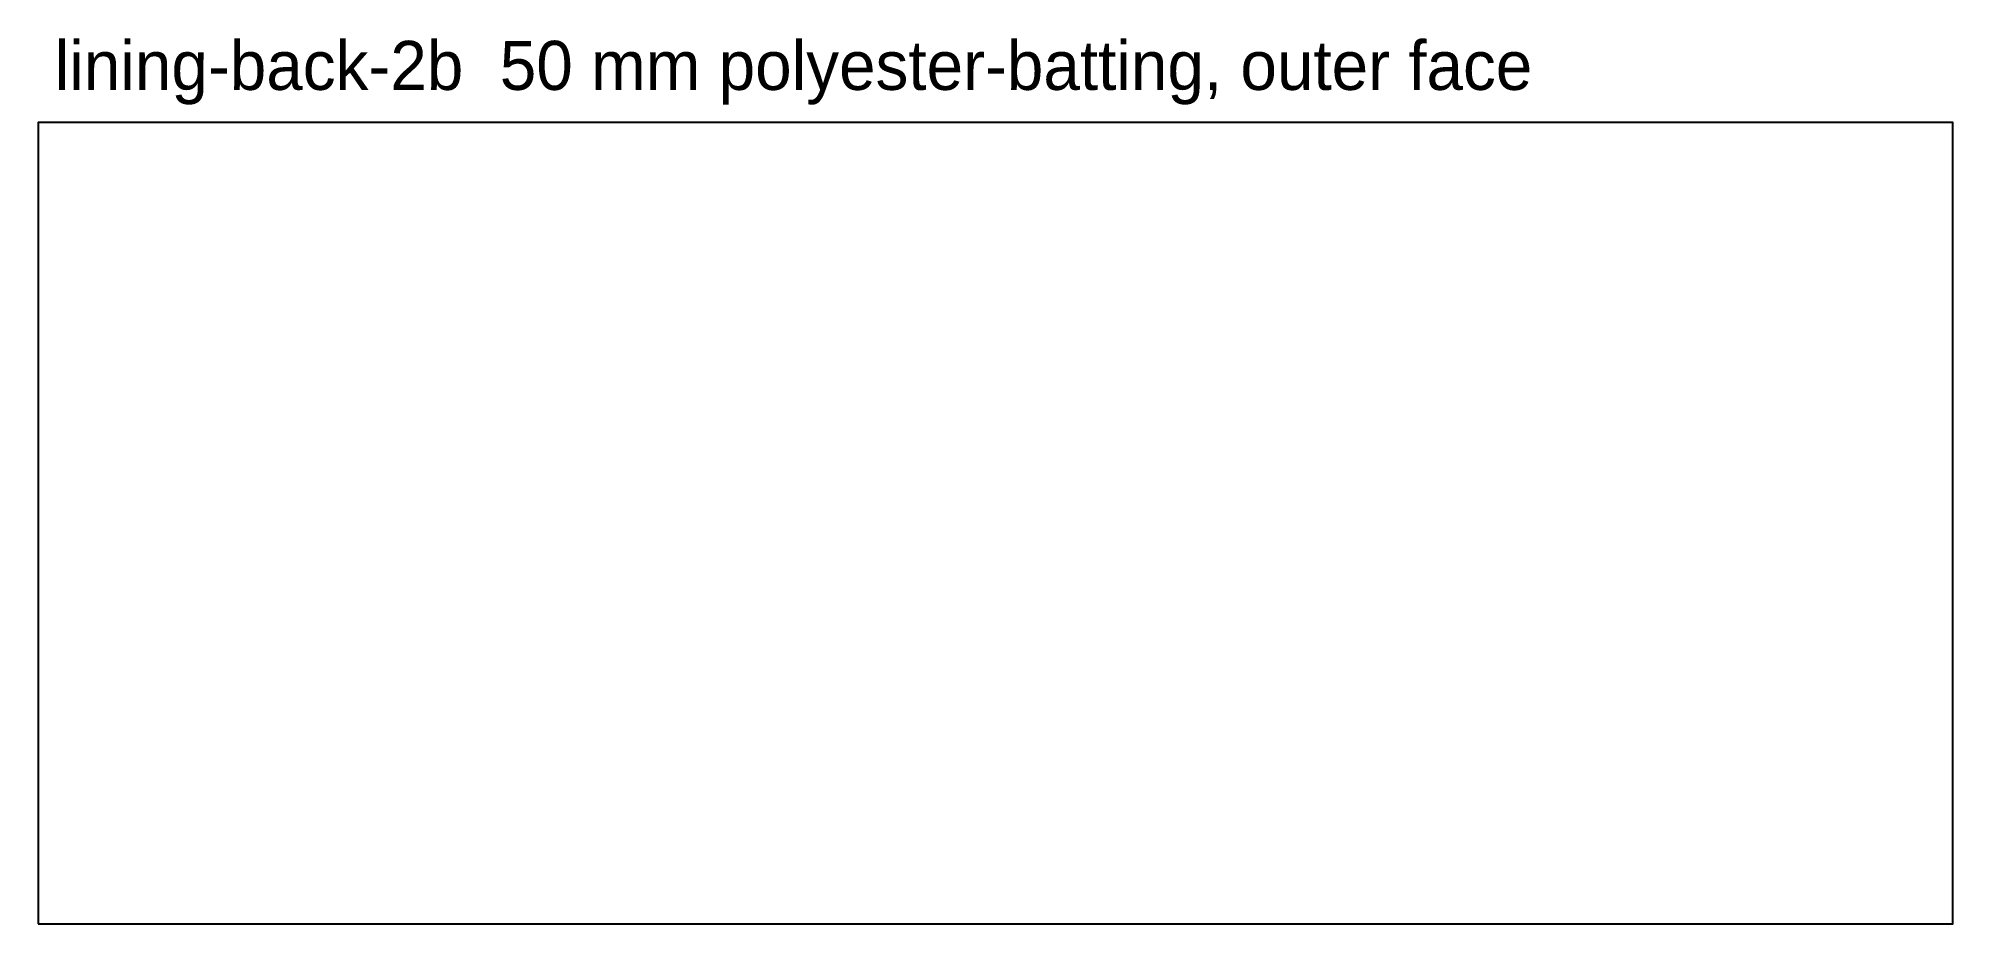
# Model space of a CAD drawing. Header units: millimetres. Extents: x 0 to 234, y 0 to 108.
import ezdxf

# ---------------------------------------------------------------- set-up
doc = ezdxf.new("R2010")
doc.units = ezdxf.units.MM
doc.layers.add('CUT_OUTSIDE', color=1, linetype='Continuous')
doc.layers.add('NOTES', color=7, linetype='Continuous')

msp = doc.modelspace()

# ---------------------------------------------------------------- linework, layer by layer
at = {"layer": 'CUT_OUTSIDE'}
msp.add_lwpolyline([(0, 0), (234, 0), (234, 98), (0, 98), (0, 0)], close=True, dxfattribs=at)

# ---------------------------------------------------------------- texts
at = {"layer": 'NOTES'}
msp.add_text('lining-back-2b  50 mm polyester-batting, outer face', height=6, dxfattribs=at).set_placement((2, 102))

doc.saveas('drawing.dxf')
